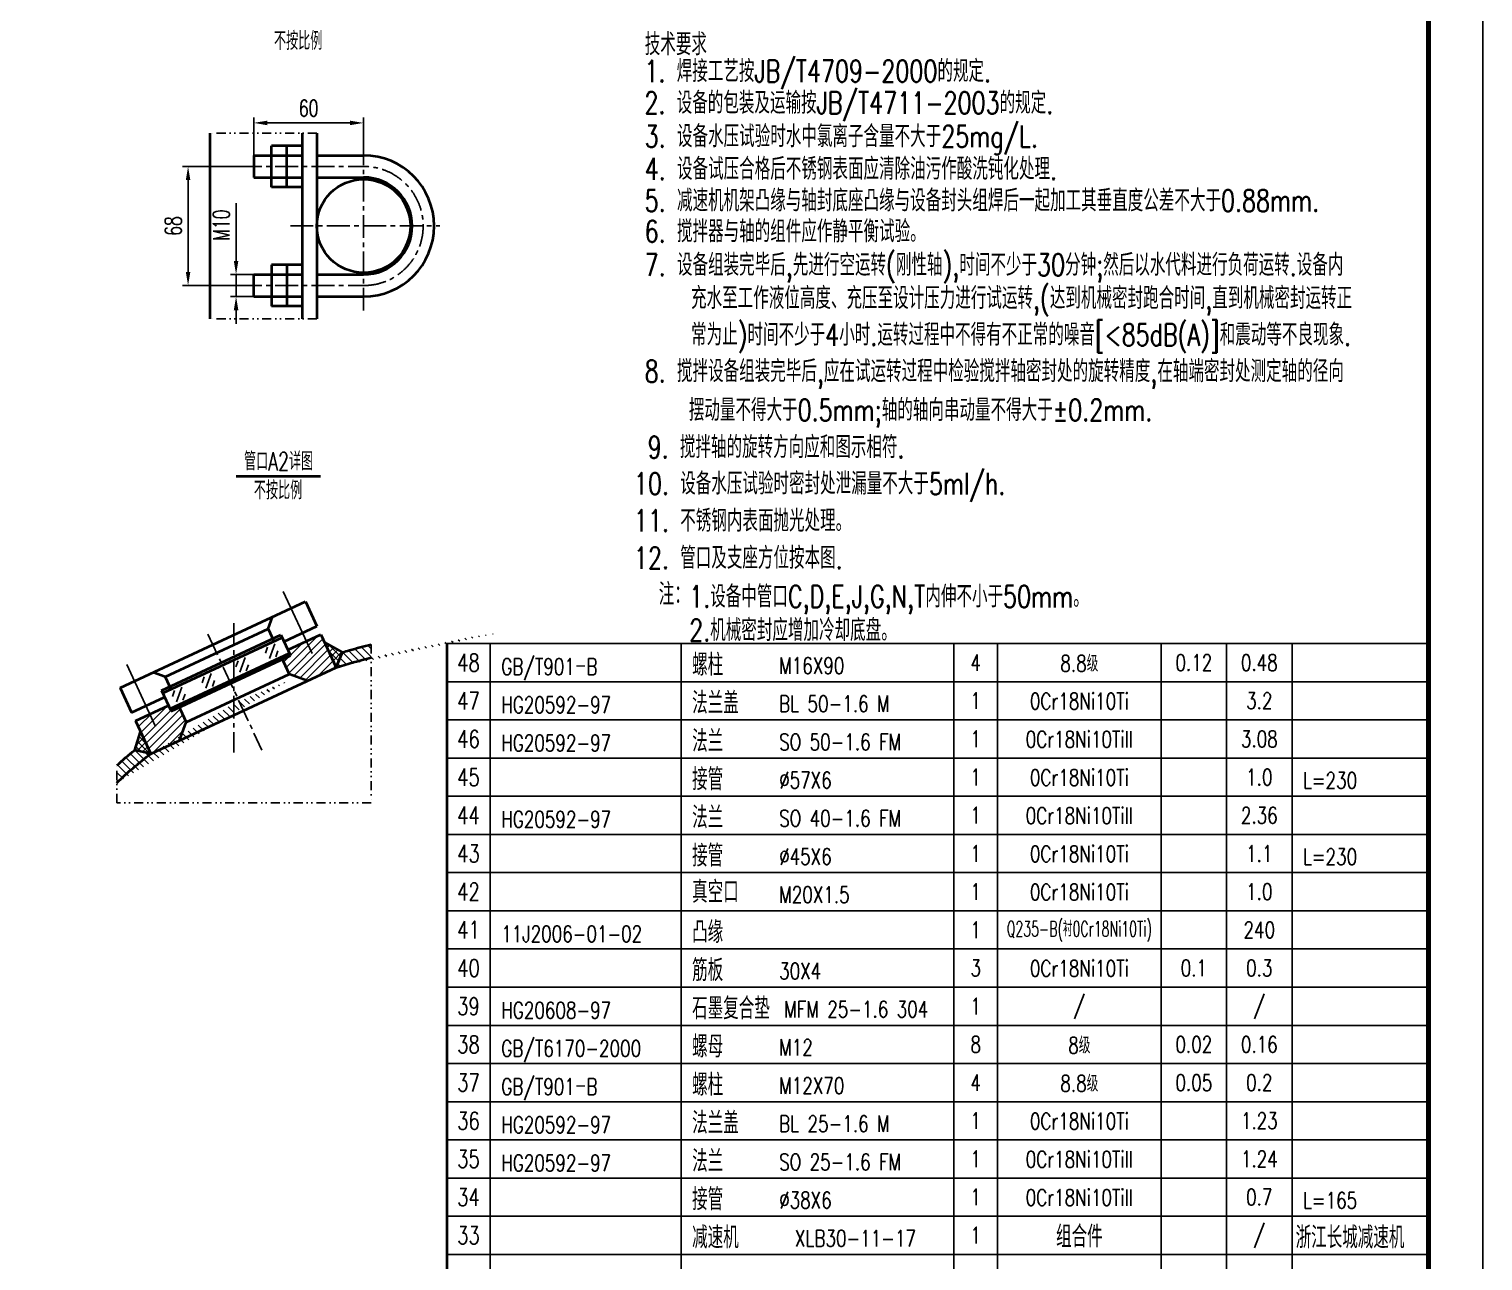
# Model space of a CAD drawing. Extents: x -25301 to -330, y -13680 to -1065.
# Drawn here: x -20390 to -16391, y -9254 to -5867 of the extents above; entities that cross this region are included whole.
import ezdxf
from ezdxf.enums import TextEntityAlignment as Align

# ---------------------------------------------------------------- set-up
doc = ezdxf.new("R2010")
doc.units = 0
doc.header["$LTSCALE"] = 50
doc.header["$MEASUREMENT"] = 0
doc.linetypes.add('CENTER', pattern=[2, 1.25, -0.25, 0.25, -0.25])
doc.linetypes.add('DIVIDE', pattern=[1.25, 0.5, -0.25, 0, -0.25, 0, -0.25])
doc.layers.get('0').update_dxf_attribs({"linetype": 'CONTINUOUS'})
doc.layers.get('DEFPOINTS').update_dxf_attribs({"linetype": 'CONTINUOUS'})
doc.layers.add('1', color=7, linetype='CONTINUOUS', lineweight=40)
doc.layers.add('2', color=1, linetype='CONTINUOUS', lineweight=40)
doc.layers.add('3', color=3, linetype='CENTER')
doc.styles.add('HZ', font='romans.shx', dxfattribs={"width": 0.7, "bigfont": 'hz1.shx'})
doc.styles.add('HZ1', font='romans.shx', dxfattribs={"width": 0.7, "bigfont": 'hz1.shx'})
doc.dimstyles.new('STANDARD$0', dxfattribs={"dimscale": 15, "dimtxt": 3, "dimasz": 2.5, "dimexe": 1, "dimexo": 0, "dimgap": 1.2, "dimtad": 1, "dimdec": 0, "dimzin": 0, "dimdsep": 46, "dimtxsty": 'HZ1', "dimcen": 0, "dimclrd": 7, "dimclre": 7, "dimclrt": 7, "dimadec": 0, "dimazin": 0, "dimtfac": 1.6, "dimtdec": 0, "dimtmove": 0, "dimatfit": 3, "dimfxl": 1, "dimtolj": 1, "dimtzin": 0, "dimarcsym": 0})

# ---------------------------------------------------------------- blocks, each defined once
blk = doc.blocks.new('*D2')
at = {"color": 7, "lineweight": -2}
for p, q in [((-19771.9, -6214.1), (-19771.9, -6109.6)), ((-19469.5, -6214.1), (-19469.5, -6109.6)), ((-19734.4, -6124.6), (-19507, -6124.6))]:
    blk.add_line(p, q, dxfattribs=at)
at = {"color": 7}
for points in [[(-19734.4, -6118.4), (-19734.4, -6130.9), (-19771.9, -6124.6)], [(-19507, -6118.4), (-19507, -6130.9), (-19469.5, -6124.6)]]:
    blk.add_solid(points, dxfattribs=at)
at = {"layer": 'DEFPOINTS', "color": 0}
for p in [(-19469.5, -6124.6), (-19771.9, -6214.1), (-19469.5, -6214.1)]:
    blk.add_point(p, dxfattribs=at)
at = {"color": 7, "insert": (-19620.7, -6084.1), "char_height": 45, "attachment_point": 5, "style": 'HZ1'}
blk.add_mtext('\\A1;60', dxfattribs=at)
blk = doc.blocks.new('*D3')
at = {"color": 7, "lineweight": -2}
for p, q in [((-19771.9, -6244.3), (-19967.3, -6244.3)), ((-19952.3, -6281.8), (-19952.3, -6534.4)), ((-19771.9, -6571.9), (-19967.3, -6571.9))]:
    blk.add_line(p, q, dxfattribs=at)
at = {"color": 7}
for points in [[(-19958.5, -6281.8), (-19946, -6281.8), (-19952.3, -6244.3)], [(-19958.5, -6534.4), (-19946, -6534.4), (-19952.3, -6571.9)]]:
    blk.add_solid(points, dxfattribs=at)
at = {"layer": 'DEFPOINTS', "color": 0}
for p in [(-19771.9, -6244.3), (-19952.3, -6571.9), (-19771.9, -6571.9)]:
    blk.add_point(p, dxfattribs=at)
at = {"color": 7, "insert": (-19992.8, -6408.1), "char_height": 45, "attachment_point": 5, "rotation": 90, "style": 'HZ1'}
blk.add_mtext('\\A1;68', dxfattribs=at)
blk = doc.blocks.new('*D4')
at = {"color": 7, "lineweight": -2}
for p, q in [((-19820.3, -6504.2), (-19820.3, -6345.2)), ((-19771.9, -6541.7), (-19835.3, -6541.7)), ((-19820.3, -6602.2), (-19820.3, -6541.7)), ((-19771.9, -6602.2), (-19835.3, -6602.2)), ((-19820.3, -6639.7), (-19820.3, -6677.2))]:
    blk.add_line(p, q, dxfattribs=at)
at = {"color": 7}
for points in [[(-19826.5, -6504.2), (-19814, -6504.2), (-19820.3, -6541.7)], [(-19826.5, -6639.7), (-19814, -6639.7), (-19820.3, -6602.2)]]:
    blk.add_solid(points, dxfattribs=at)
at = {"layer": 'DEFPOINTS', "color": 0}
for p in [(-19820.3, -6541.7), (-19771.9, -6541.7), (-19771.9, -6602.2)]:
    blk.add_point(p, dxfattribs=at)
at = {"color": 7, "insert": (-19860.8, -6405.9), "char_height": 45, "attachment_point": 5, "rotation": 90, "style": 'HZ1'}
blk.add_mtext('\\A1;M10', dxfattribs=at)

msp = doc.modelspace()

# ---------------------------------------------------------------- hatches: boundary and pattern name
h = msp.add_hatch()
h.set_pattern_fill('ANSI31', color=256, scale=125, style=0)
h.set_pattern_definition([(135, (-35184.914, -9137.204), (11.048543, 11.048543), [])])
edge = h.paths.add_edge_path()
edge.add_spline(control_points=[(-19448.9, -7558.6), (-19469.1, -7563.8), (-19489, -7569.1), (-19515.1, -7576.5), (-19521.5, -7578.4), (-19527.9, -7580.2)], knot_values=[4.183648, 4.183648, 4.183648, 4.183648, 4.224817, 4.224817, 4.238291, 4.238291, 4.238291, 4.238291], degree=3, periodic=0)
edge.add_line((-19527.9, -7580.2), (-19545, -7621.9))
edge.add_ellipse((-18698.4, -8315.4), major_axis=(1625, 0), ratio=0.5, start_angle=117.509, end_angle=121.3988, ccw=False)
edge.add_line((-19448.9, -7594.7), (-19448.9, -7558.6))
edge = h.paths.add_edge_path()
edge.add_spline(control_points=[(-20098.9, -7849.5), (-20116, -7863.1), (-20132.3, -7876.9), (-20147.9, -7891.1)], knot_values=[3.645338, 3.645338, 3.645338, 3.645338, 3.702692, 3.702692, 3.702692, 3.702692], degree=3, periodic=0)
edge.add_line((-20147.9, -7891.1), (-20147.9, -7939.1))
edge.add_ellipse((-18701.3, -8309.2), major_axis=(1625, 0), ratio=0.5, start_angle=146.4018, end_angle=152.9049, ccw=False)
edge.add_line((-20054.8, -7859.6), (-20098.9, -7849.5))
h = msp.add_hatch()
h.set_pattern_fill('ANSI31', color=256, scale=125, angle=90, style=0)
h.set_pattern_definition([(45, (-35184.914, -9137.204), (11.048543, -11.048543), [])])
h.paths.add_polyline_path([(-19587.2, -7531.2), (-19677.9, -7573.5), (-19670.5, -7589.4), (-19693.1, -7599.9), (-19674.1, -7640.7), (-19624.3, -7658.8), (-19545, -7621.9)])
h.paths.add_polyline_path([(-19999, -7742.6), (-20006.4, -7726.7), (-20097, -7769), (-20054.8, -7859.6), (-19975.5, -7822.6), (-19957.3, -7772.8), (-19976.4, -7732)])
h = msp.add_hatch()
h.set_pattern_fill('ANSI37', color=256, scale=100, style=0)
h.set_pattern_definition([(135, (-35182.029, -9143.39), (8.838835, 8.838835), []), (45, (-35182.029, -9143.39), (8.838835, -8.838835), [])])
h.paths.add_polyline_path([(-19577.3, -7552.6), (-19527.9, -7580.2), (-19545, -7621.9)])
h = msp.add_hatch()
h.set_pattern_fill('ANSI37', color=256, scale=100, style=0)
h.set_pattern_definition([(135, (-35184.914, -9137.204), (8.838835, 8.838835), []), (45, (-35184.914, -9137.204), (8.838835, -8.838835), [])])
h.paths.add_polyline_path([(-20098.9, -7849.5), (-20054.8, -7859.6), (-20083, -7799.1)])

# ---------------------------------------------------------------- linework, layer by layer
for p, q in [((-16391, -13679.7), (-16391, -1064.7)), ((-19714.1, -7557.3), (-19728.7, -7597.6)), ((-16541, -7556.3), (-19241, -7556.3)), ((-19121, -7556.3), (-19121, -12596.3)), ((-18596, -7556.3), (-18596, -12596.3)), ((-17846, -7556.3), (-17846, -12596.3)), ((-17726, -7556.3), (-17726, -12596.3)), ((-17276, -7556.3), (-17276, -12596.3)), ((-17096, -7556.3), (-17096, -12596.3)), ((-16916, -7556.3), (-16916, -12596.3)), ((-19795.3, -7595.1), (-19810, -7635.5)), ((-19733.5, -7566.3), (-19739.5, -7582.9)), ((-19705, -7576.7), (-19711, -7593.3)), ((-19814.8, -7604.2), (-19820.8, -7620.8)), ((-19786.2, -7614.6), (-19792.3, -7631.2)), ((-19969.7, -7676.5), (-19984.4, -7716.8)), ((-19907.9, -7647.6), (-19914, -7664.3)), ((-19888.5, -7638.6), (-19903.2, -7678.9)), ((-19879.4, -7658), (-19885.5, -7674.6)), ((-16541, -7661.3), (-19241, -7661.3)), ((-19989.2, -7685.5), (-19995.2, -7702.1)), ((-19960.7, -7695.9), (-19966.7, -7712.5)), ((-16541, -7766.3), (-19241, -7766.3)), ((-16541, -7871.3), (-19241, -7871.3)), ((-16541, -7976.3), (-19241, -7976.3)), ((-16541, -8081.3), (-19241, -8081.3)), ((-16541, -8186.3), (-19241, -8186.3)), ((-16541, -8291.3), (-19241, -8291.3)), ((-16541, -8396.3), (-19241, -8396.3)), ((-16541, -8501.3), (-19241, -8501.3)), ((-16541, -8606.3), (-19241, -8606.3)), ((-16541, -8711.3), (-19241, -8711.3)), ((-16541, -8816.3), (-19241, -8816.3)), ((-16541, -8921.3), (-19241, -8921.3)), ((-16541, -9026.3), (-19241, -9026.3)), ((-16541, -9131.3), (-19241, -9131.3)), ((-16541, -9236.3), (-19241, -9236.3))]:
    msp.add_line(p, q)
at = {"linetype": 'DIVIDE'}
for p, q in [((-19598, -6152.6), (-19892.9, -6152.6)), ((-19598, -6663.7), (-19892.9, -6663.7)), ((-19448.9, -7558.6), (-19448.9, -7994.4)), ((-20147.9, -7994.4), (-20147.9, -7891.1)), ((-19448.9, -7994.4), (-20147.9, -7994.4))]:
    msp.add_line(p, q, dxfattribs=at)
at = {"linetype": 'CENTER', "ltscale": 3}
for p, q in [((-19690.5, -7413.4), (-19608, -7590.1)), ((-20121, -7614.2), (-20038.5, -7790.9))]:
    msp.add_line(p, q, dxfattribs=at)
at = {"const_width": 13.5}
msp.add_lwpolyline([(-16541, -13529.7), (-16541, -1214.7), (-24926, -1214.7), (-24926, -13529.7)], dxfattribs=at)
at = {"layer": '1', "color": 1}
for p, q in [((-20139.3, -7678.3), (-19629.5, -7440.6)), ((-19629.5, -7440.6), (-19597.8, -7508.6)), ((-20015.5, -7648.2), (-19732.2, -7516.1)), ((-19732.2, -7516.1), (-19720.1, -7482.9)), ((-19732.2, -7516.1), (-19716.4, -7550.1)), ((-19688.4, -7550.8), (-19597.8, -7508.6)), ((-20025.4, -7685.9), (-19696.9, -7532.7)), ((-20022.3, -7692.7), (-19693.7, -7539.5)), ((-19696.9, -7532.7), (-19670.5, -7589.4)), ((-19677.9, -7573.5), (-19587.2, -7531.2)), ((-19587.2, -7531.2), (-19545, -7621.9)), ((-19527.9, -7580.2), (-19577.3, -7552.6)), ((-19241, -7556.3), (-19241, -12914.6)), ((-20002.2, -7735.8), (-19673.7, -7582.6)), ((-19999, -7742.6), (-19670.5, -7589.4)), ((-19696.3, -7593.1), (-19674.1, -7640.7)), ((-19545, -7621.9), (-19527.9, -7580.2)), ((-20054.8, -7859.6), (-19545, -7621.9)), ((-20015.5, -7648.2), (-20048.7, -7636.1)), ((-20015.5, -7648.2), (-19999.6, -7682.1)), ((-19957.3, -7772.8), (-19674.1, -7640.7)), ((-19624.3, -7658.8), (-19674.1, -7640.7)), ((-20139.3, -7678.3), (-20107.6, -7746.3)), ((-20107.6, -7746.3), (-20017, -7704)), ((-20025.4, -7685.9), (-19999, -7742.6)), ((-20097, -7769), (-20006.4, -7726.7)), ((-19979.5, -7725.2), (-19957.3, -7772.8)), ((-20097, -7769), (-20054.8, -7859.6)), ((-19975.5, -7822.6), (-19957.3, -7772.8)), ((-20098.9, -7849.5), (-20083, -7799.1)), ((-20054.8, -7859.6), (-20098.9, -7849.5))]:
    msp.add_line(p, q, dxfattribs=at)
at = {"layer": '1', "color": 1, "extrusion": (0, 0, -1)}
for centre, start_param, end_param in [((-18698.4, -8315.4), 4.164376, 4.232266), ((-18701.3, -8309.2), 3.614491, 3.727992)]:
    msp.add_ellipse(centre, major_axis=(1625, 0), ratio=0.5, start_param=start_param, end_param=end_param, dxfattribs=at)
at = {"layer": '1', "color": 1}
msp.add_open_spline([(-19527.9, -7580.2), (-19521.5, -7578.4), (-19515.1, -7576.5), (-19489, -7569.1), (-19469.1, -7563.8), (-19448.9, -7558.6)], degree=3, knots=[4.18364833, 4.18364833, 4.18364833, 4.18364833, 4.19712308, 4.19712308, 4.23829142, 4.23829142, 4.23829142, 4.23829142], dxfattribs=at)
msp.add_open_spline([(-20147.9, -7891.1), (-20132.3, -7876.9), (-20116, -7863.1), (-20098.9, -7849.5)], degree=3, dxfattribs=at)
at = {"layer": '2'}
for p, q in [((-19892.9, -6152.6), (-19892.9, -6663.7)), ((-19638.4, -6152.6), (-19638.4, -6663.7)), ((-19598, -6152.6), (-19598, -6663.7)), ((-19680.7, -6187.2), (-19722.9, -6187.2)), ((-19722.9, -6301.4), (-19722.9, -6187.2)), ((-19680.7, -6301.4), (-19680.7, -6187.2)), ((-19638.4, -6187.2), (-19680.7, -6187.2)), ((-19771.9, -6214.1), (-19638.4, -6214.1)), ((-19771.9, -6214.1), (-19771.9, -6274.6)), ((-19598, -6214.1), (-19469.5, -6214.1)), ((-19771.9, -6274.6), (-19638.4, -6274.6)), ((-19598, -6274.6), (-19469.5, -6274.6)), ((-19680.7, -6301.4), (-19722.9, -6301.4)), ((-19638.4, -6301.4), (-19680.7, -6301.4)), ((-19680.7, -6514.8), (-19722.9, -6514.8)), ((-19722.9, -6514.8), (-19722.9, -6629)), ((-19680.7, -6514.8), (-19680.7, -6629)), ((-19638.4, -6514.8), (-19680.7, -6514.8)), ((-19771.9, -6541.7), (-19638.4, -6541.7)), ((-19771.9, -6602.2), (-19771.9, -6541.7)), ((-19598, -6541.7), (-19469.5, -6541.7)), ((-19771.9, -6602.2), (-19638.4, -6602.2)), ((-19680.7, -6629), (-19722.9, -6629)), ((-19638.4, -6629), (-19680.7, -6629)), ((-19598, -6602.2), (-19469.5, -6602.2)), ((-19819.9, -7095.9), (-19588.5, -7095.9))]:
    msp.add_line(p, q, dxfattribs=at)
msp.add_circle((-19469.5, -6408.1), 128.5, dxfattribs=at)
for radius in [194, 133.6]:
    msp.add_arc((-19469.5, -6408.1), radius, 270, 90, dxfattribs=at)
at = {"layer": '3'}
for p, q in [((-19469.5, -6178.4), (-19469.5, -6647.6)), ((-19812.4, -6244.3), (-19469.5, -6244.3)), ((-19670.3, -6408.1), (-19260.3, -6408.1)), ((-19812.4, -6571.9), (-19469.5, -6571.9)), ((-19826.3, -7499.9), (-19826.3, -7855.6)), ((-19897.8, -7530.7), (-19749, -7849.8))]:
    msp.add_line(p, q, dxfattribs=at)
msp.add_arc((-19469.5, -6408.1), 163.8, 270, 90, dxfattribs=at)

# ---------------------------------------------------------------- texts
at = {"style": 'HZ1', "width": 0.7}
for s, p in [('不按比例', (-19649.5, -5923.9)), ('管口A2详图', (-19703.3, -7080.3)), ('不按比例', (-19704.8, -7159.9))]:
    msp.add_text(s, height=50, dxfattribs=at).set_placement(p, align=Align.CENTER)
at = {"style": 'HZ', "width": 0.75}
for s, height, p in [('技术要求', 60, (-18696.3, -5938.4)), ('1. 焊接工艺按JB/T4709-2000的规定.', 60, (-18697.1, -6012.2)), ('2. 设备的包装及运输按JB/T4711-2003的规定.', 60, (-18697.1, -6099.4)), ('3. 设备水压试验时水中氯离子含量不大于25mg/L.', 60, (-18696.3, -6191.5)), ('4. 设备试压合格后不锈钢表面应清除油污作酸洗钝化处理.', 60, (-18696.3, -6281.1)), ('5. 减速机机架凸缘与轴封底座凸缘与设备封头组焊后一起加工其垂直度公差不大于0.88mm.', 60, (-18696.3, -6368.2)), ('6. 搅拌器与轴的组件应作静平衡试验。', 60, (-18696.3, -6453)), ('7. 设备组装完毕后,先进行空运转(刚性轴),时间不少于30分钟;然后以水代料进行负荷运转.设备内', 60, (-18696.3, -6545)), ('    充水至工作液位高度、充压至设计压力进行试运转,(达到机械密封跑合时间,直到机械密封运转正', 60, (-18703.1, -6636.4)), ('    常为止)时间不少于4小时.运转过程中不得有不正常的噪音[<85dB(A)]和震动等不良现象.', 60, (-18703.1, -6737.2)), ('8. 搅拌设备组装完毕后,应在试运转过程中检验搅拌轴密封处的旋转精度,在轴端密封处测定轴的径向', 60, (-18696.3, -6837.5)), ('   摆动量不得大于0.5mm;轴的轴向串动量不得大于%%p0.2mm.', 60, (-18675.7, -6944.2)), ('9. 搅拌轴的旋转方向应和图示相符.', 60, (-18688.4, -7046.3)), ('10. 设备水压试验时密封处泄漏量不大于5ml/h.', 60, (-18726, -7146.6)), ('11. 不锈钢内表面抛光处理。', 60, (-18726, -7248.5)), ('12. 管口及支座方位按本图.', 60, (-18726, -7350.9)), ('注：', 60, (-18657.9, -7450.5)), ('1.设备中管口C,D,E,J,G,N,T内伸不小于50mm。', 60, (-18574.1, -7457)), ('2.机械密封应增加冷却底盘。', 60, (-18574.1, -7549.6)), ('GB/T901－B', 45, (-19091, -7642.4)), ('螺柱', 60, (-18566, -7644.7)), ('M16X90', 45, (-18326.6, -7639.6)), ('HG20592-97', 45, (-19091, -7747.4)), ('法兰盖', 60, (-18566, -7749.7)), ('BL 50-1.6 M', 45, (-18326.6, -7744.6)), ('法兰', 60, (-18566, -7854.7)), ('HG20592-97', 45, (-19091, -7852.4)), ('SO 50-1.6 FM', 45, (-18326.6, -7849.6)), ('接管', 60, (-18566, -7959.7)), ('%%c57X6', 45, (-18326.6, -7954.6)), ('L=230', 45, (-16886, -7955.3)), ('HG20592-97', 45, (-19091, -8062.4)), ('法兰', 60, (-18566, -8064.7)), ('SO 40-1.6 FM', 45, (-18326.6, -8059.6)), ('接管', 60, (-18566, -8169.7)), ('%%c45X6', 45, (-18326.6, -8164.6)), ('L=230', 45, (-16886, -8165.3)), ('真空口', 60, (-18566, -8269.4)), ('M20X1.5', 45, (-18326.6, -8269.6)), ('凸缘', 60, (-18566, -8379.7)), ('11J2006-01-02', 45, (-19091, -8377.4)), ('筋板', 60, (-18566, -8484.7)), ('30X4', 45, (-18326.6, -8479.6)), ('HG20608-97', 45, (-19091, -8587.4)), ('石墨复合垫', 60, (-18566, -8589.7)), ('MFM 25-1.6 304', 45, (-18312.8, -8584.6)), ('螺母', 60, (-18566, -8694.7)), ('GB/T6170-2000', 45, (-19091, -8692.4)), ('M12', 45, (-18326.6, -8689.6)), ('GB/T901－B', 45, (-19091, -8797.4)), ('螺柱', 60, (-18566, -8799.7)), ('M12X70', 45, (-18326.6, -8794.6)), ('HG20592-97', 45, (-19091, -8902.4)), ('法兰盖', 60, (-18566, -8904.7)), ('BL 25-1.6 M', 45, (-18326.6, -8899.6)), ('法兰', 60, (-18566, -9009.7)), ('HG20592-97', 45, (-19091, -9007.4)), ('SO 25-1.6 FM', 45, (-18326.6, -9004.6)), ('接管', 60, (-18566, -9114.7)), ('%%c38X6', 45, (-18326.6, -9109.6)), ('L=165', 45, (-16886, -9110.3)), ('减速机', 60, (-18566, -9219.7)), ('浙江长城减速机', 60, (-16906.2, -9219.7)), ('XLB30-11-17', 45, (-18283.1, -9214.6))]:
    msp.add_text(s, height=height, dxfattribs=at).set_placement(p)
at = {"style": 'HZ'}
for s, height, width, p in [('48', 48, 0.75, (-19181, -7608.8)), ('4', 45, 0.75, (-17786, -7608.8)), ('8.8级', 45, 0.75, (-17501, -7608.8)), ('0.12', 45, 0.75, (-17186, -7608.8)), ('0.48', 45, 0.75, (-17006, -7608.8)), ('47', 48, 0.75, (-19181, -7713.8)), ('1', 45, 0.75, (-17786, -7713.8)), ('0Cr18Ni10Ti', 45, 0.75, (-17501, -7713.8)), ('3.2', 45, 0.75, (-17006, -7713.8)), ('46', 48, 0.75, (-19181, -7818.8)), ('1', 45, 0.75, (-17786, -7818.8)), ('0Cr18Ni10TiII', 45, 0.75, (-17501, -7818.8)), ('3.08', 45, 0.75, (-17006, -7818.8)), ('45', 48, 0.75, (-19181, -7923.8)), ('1', 45, 0.75, (-17786, -7923.8)), ('0Cr18Ni10Ti', 45, 0.75, (-17501, -7923.8)), ('1.0', 45, 0.75, (-17006, -7923.8)), ('44', 48, 0.75, (-19181, -8028.8)), ('1', 45, 0.75, (-17786, -8028.8)), ('0Cr18Ni10TiII', 45, 0.75, (-17501, -8028.8)), ('2.36', 45, 0.75, (-17006, -8028.8)), ('43', 48, 0.75, (-19181, -8133.8)), ('1', 45, 0.75, (-17786, -8133.8)), ('0Cr18Ni10Ti', 45, 0.75, (-17501, -8133.8)), ('1.1', 45, 0.75, (-17006, -8133.8)), ('42', 48, 0.75, (-19181, -8238.8)), ('1', 45, 0.75, (-17786, -8238.8)), ('0Cr18Ni10Ti', 45, 0.75, (-17501, -8238.8)), ('1.0', 45, 0.75, (-17006, -8238.8)), ('Q235-B(衬0Cr18Ni10Ti)', 42, 0.6, (-17501, -8343.8)), ('41', 48, 0.75, (-19181, -8343.8)), ('1', 45, 0.75, (-17786, -8343.8)), ('240', 45, 0.75, (-17006, -8343.8)), ('40', 48, 0.75, (-19181, -8448.8)), ('3', 45, 0.75, (-17786, -8448.8)), ('0Cr18Ni10Ti', 45, 0.75, (-17501, -8448.8)), ('0.1', 45, 0.75, (-17186, -8448.8)), ('0.3', 45, 0.75, (-17006, -8448.8)), ('39', 48, 0.75, (-19181, -8553.8)), ('1', 45, 0.75, (-17786, -8553.8)), ('/', 45, 0.75, (-17501, -8553.8)), ('/', 45, 0.75, (-17006, -8553.8)), ('38', 48, 0.75, (-19181, -8658.8)), ('8', 45, 0.75, (-17786, -8658.8)), ('8级', 45, 0.75, (-17501, -8658.8)), ('0.02', 45, 0.75, (-17186, -8658.8)), ('0.16', 45, 0.75, (-17006, -8658.8)), ('37', 48, 0.75, (-19181, -8763.8)), ('4', 45, 0.75, (-17786, -8763.8)), ('8.8级', 45, 0.75, (-17501, -8763.8)), ('0.05', 45, 0.75, (-17186, -8763.8)), ('0.2', 45, 0.75, (-17006, -8763.8)), ('36', 48, 0.75, (-19181, -8868.8)), ('1', 45, 0.75, (-17786, -8868.8)), ('0Cr18Ni10Ti', 45, 0.75, (-17501, -8868.8)), ('1.23', 45, 0.75, (-17006, -8868.8)), ('35', 48, 0.75, (-19181, -8973.8)), ('1', 45, 0.75, (-17786, -8973.8)), ('0Cr18Ni10TiII', 45, 0.75, (-17501, -8973.8)), ('1.24', 45, 0.75, (-17006, -8973.8)), ('34', 48, 0.75, (-19181, -9078.8)), ('1', 45, 0.75, (-17786, -9078.8)), ('0Cr18Ni10TiII', 45, 0.75, (-17501, -9078.8)), ('0.7', 45, 0.75, (-17006, -9078.8)), ('组合件', 60, 0.75, (-17501, -9183.8)), ('/', 45, 0.75, (-17006, -9183.8)), ('33', 48, 0.75, (-19181, -9183.8)), ('1', 45, 0.75, (-17786, -9183.8))]:
    msp.add_text(s, height=height, dxfattribs=dict(at, width=width)).set_placement(p, align=Align.MIDDLE)

# ---------------------------------------------------------------- dimensions: what is measured, and where the dimension line sits
dim = msp.add_linear_dim(base=(-19469.5, -6124.6), p1=(-19771.9, -6214.1), p2=(-19469.5, -6214.1), text='60', dimstyle='STANDARD$0')
dim.commit()
dim.dimension.update_dxf_attribs({"geometry": '*D2', "text_midpoint": (-19620.7, -6084.1)})
for base, p1, p2, text, picture, middle in [((-19952.3, -6571.9), (-19771.9, -6244.3), (-19771.9, -6571.9), '68', '*D3', (-19992.8, -6408.1)), ((-19820.3, -6541.7), (-19771.9, -6602.2), (-19771.9, -6541.7), 'M10', '*D4', (-19860.8, -6405.9))]:
    dim = msp.add_linear_dim(base=base, p1=p1, p2=p2, angle=90, text=text, dimstyle='STANDARD$0')
    dim.commit()
    dim.dimension.update_dxf_attribs({"geometry": picture, "text_midpoint": middle})

doc.saveas('drawing.dxf')
